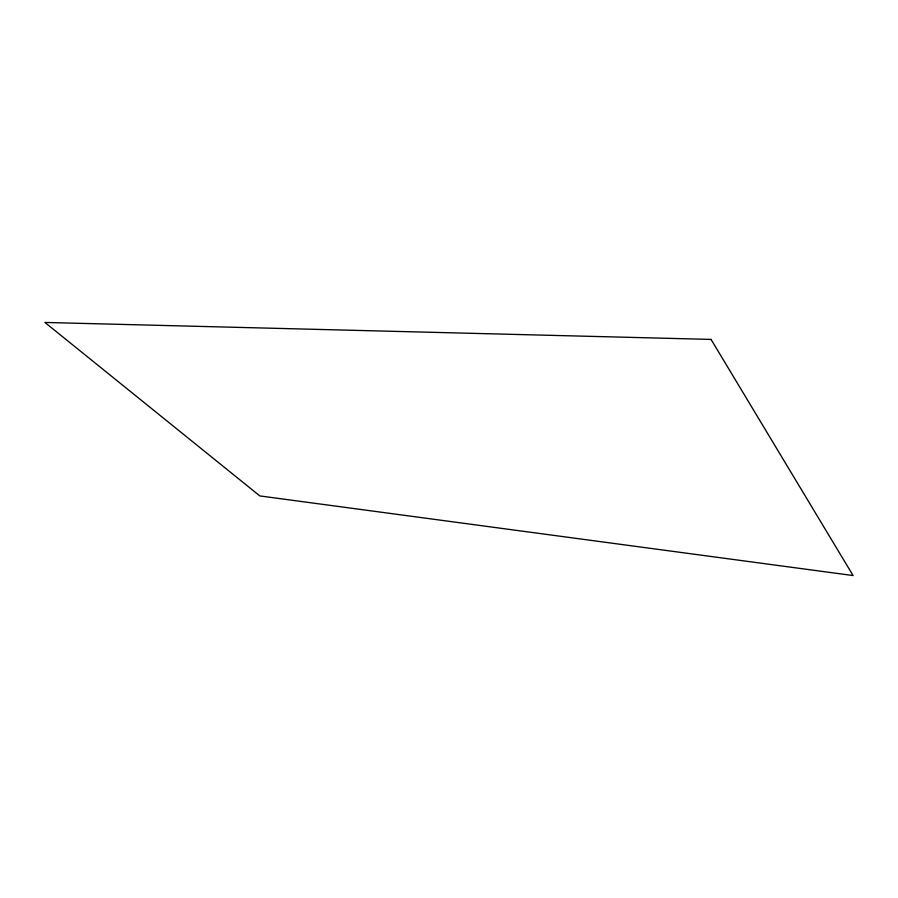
<?xml version="1.0" encoding="UTF-8"?>
<svg xmlns="http://www.w3.org/2000/svg" width="898" height="898" viewBox="0 0 898 898"><rect width="100%" height="100%" fill="white"/><g stroke="black" fill="none" stroke-linecap="round" stroke-linejoin="round"><path stroke-width="1.35" d="M711.059 339.422L44.9 322.449L259.814 495.921L853.1 575.551L711.059 339.422"/></g></svg>
